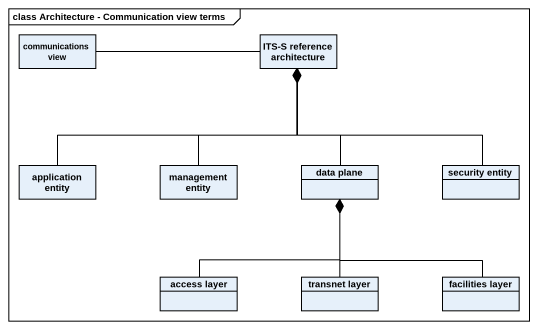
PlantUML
@startuml
mainframe class Architecture - Communication view terms
hide circle
hide empty members
class "communications view" as communications_view
class "ITS-S reference architecture" as ITS_S_reference_architecture
class "application entity" as application_entity
class "management entity" as management_entity
class "data plane" as data_plane
class "security entity" as security_entity
class "access layer" as access_layer
class "transnet layer" as transnet_layer
class "facilities layer" as facilities_layer
communications_view -right- ITS_S_reference_architecture
application_entity -right-* ITS_S_reference_architecture
management_entity -up-* ITS_S_reference_architecture
data_plane -up-* ITS_S_reference_architecture
security_entity -up-* ITS_S_reference_architecture
access_layer -up-* data_plane
transnet_layer -up-* data_plane
facilities_layer -up-* data_plane
@enduml
